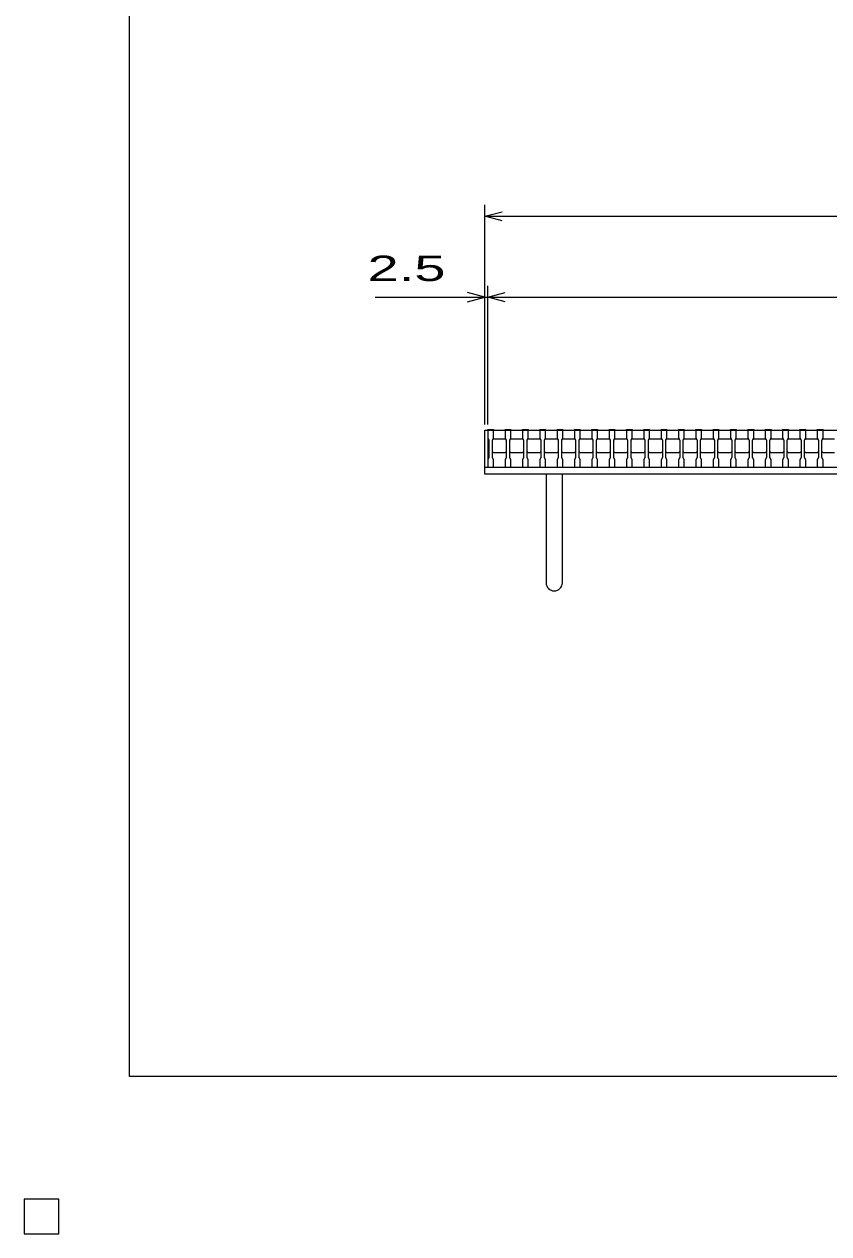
# Model space of a CAD drawing. Units: millimetres, scale not verified. Extents: x -1820 to 1731, y -1282 to 1054.
# Drawn here: x -1820 to -1124, y -1282 to -236 of the extents above; entities that cross this region are included whole.
import ezdxf
from ezdxf.enums import TextEntityAlignment as Align

# ---------------------------------------------------------------- set-up
doc = ezdxf.new("R2010")
doc.units = ezdxf.units.MM
doc.header["$LTSCALE"] = 10
for name, color, linetype, lineweight in [('0_2', 150, 'Continuous', 25), ('16', 3, 'Continuous', 25), ('19', 6, 'Continuous', 25), ('22', 4, 'Continuous', 25), ('24', 2, 'Continuous', 25)]:
    doc.layers.add(name, color=color, linetype=linetype, lineweight=lineweight)
doc.styles.add('ベクトル', font='')
doc.styles.get('ベクトル').set_extended_font_data('ベクトル')

msp = doc.modelspace()

# ---------------------------------------------------------------- linework, layer by layer
at = {"layer": '0_2'}
for p, q in [((-1729, -1146.5), (-1729, 1053.5)), ((1731, -1146.5), (-1729, -1146.5)), ((-1790, -1252.5), (-1820, -1252.5)), ((-1820, -1252.5), (-1820, -1282.5)), ((-1790, -1252.5), (-1820, -1252.5)), ((-1820, -1252.5), (-1820, -1282.5)), ((-1790, -1252.5), (-1820, -1252.5)), ((-1820, -1252.5), (-1820, -1282.5)), ((-1790, -1252.5), (-1820, -1252.5)), ((-1820, -1252.5), (-1820, -1282.5)), ((-1790, -1252.5), (-1820, -1252.5)), ((-1820, -1252.5), (-1820, -1282.5)), ((-1790, -1282.5), (-1790, -1252.5)), ((-1790, -1282.5), (-1790, -1252.5)), ((-1790, -1282.5), (-1790, -1252.5)), ((-1790, -1282.5), (-1790, -1252.5)), ((-1790, -1282.5), (-1790, -1252.5)), ((-1820, -1282.5), (-1790, -1282.5)), ((-1820, -1282.5), (-1790, -1282.5)), ((-1820, -1282.5), (-1790, -1282.5)), ((-1820, -1282.5), (-1790, -1282.5)), ((-1820, -1282.5), (-1790, -1282.5))]:
    msp.add_line(p, q, dxfattribs=at)
at = {"layer": '16'}
for p, q in [((-1419, -587.5), (-1419, -586.8)), ((-1419, -586.8), (-1414, -586.8)), ((-1419, -587.5), (-1419, -594)), ((-1414, -587.5), (-1419, -587.5)), ((-1419, -587.5), (-424, -587.5)), ((-1419, -587.5), (-1419, -619.5)), ((-1419, -594), (-1418, -596)), ((-1418, -596), (-1418, -611)), ((-1415, -596), (-1414, -594)), ((-1415, -596), (-1414, -595)), ((-1415, -611), (-1415, -596)), ((-1414, -586.8), (-1414, -587.5)), ((-1414, -594), (-1414, -587.5)), ((-1414, -595), (-1404, -595)), ((-1404, -587.5), (-1404, -586.8)), ((-1404, -586.8), (-1399, -586.8)), ((-1404, -587.5), (-1404, -594)), ((-1399, -587.5), (-1404, -587.5)), ((-1404, -594), (-1403, -596)), ((-1404, -595), (-1403, -596)), ((-1403, -596), (-1403, -611)), ((-1400, -596), (-1399, -594)), ((-1400, -596), (-1399, -595)), ((-1400, -611), (-1400, -596)), ((-1399, -586.8), (-1399, -587.5)), ((-1399, -594), (-1399, -587.5)), ((-1399, -595), (-1389, -595)), ((-1389, -587.5), (-1389, -586.8)), ((-1389, -586.8), (-1384, -586.8)), ((-1389, -587.5), (-1389, -594)), ((-1384, -587.5), (-1389, -587.5)), ((-1389, -594), (-1388, -596)), ((-1389, -595), (-1388, -596)), ((-1388, -596), (-1388, -611)), ((-1385, -596), (-1384, -594)), ((-1385, -596), (-1384, -595)), ((-1385, -611), (-1385, -596)), ((-1384, -586.8), (-1384, -587.5)), ((-1384, -594), (-1384, -587.5)), ((-1384, -595), (-1374, -595)), ((-1374, -587.5), (-1374, -586.8)), ((-1374, -586.8), (-1369, -586.8)), ((-1374, -587.5), (-1374, -594)), ((-1369, -587.5), (-1374, -587.5)), ((-1374, -594), (-1373, -596)), ((-1374, -595), (-1373, -596)), ((-1373, -596), (-1373, -611)), ((-1370, -596), (-1369, -594)), ((-1370, -596), (-1369, -595)), ((-1370, -611), (-1370, -596)), ((-1369, -586.8), (-1369, -587.5)), ((-1369, -594), (-1369, -587.5)), ((-1369, -595), (-1359, -595)), ((-1359, -587.5), (-1359, -586.8)), ((-1359, -586.8), (-1354, -586.8)), ((-1359, -587.5), (-1359, -594)), ((-1354, -587.5), (-1359, -587.5)), ((-1359, -594), (-1358, -596)), ((-1359, -595), (-1358, -596)), ((-1358, -596), (-1358, -611)), ((-1355, -596), (-1354, -594)), ((-1355, -596), (-1354, -595)), ((-1355, -611), (-1355, -596)), ((-1354, -586.8), (-1354, -587.5)), ((-1354, -594), (-1354, -587.5)), ((-1354, -595), (-1344, -595)), ((-1344, -587.5), (-1344, -586.8)), ((-1344, -586.8), (-1339, -586.8)), ((-1344, -587.5), (-1344, -594)), ((-1339, -587.5), (-1344, -587.5)), ((-1344, -594), (-1343, -596)), ((-1344, -595), (-1343, -596)), ((-1343, -596), (-1343, -611)), ((-1340, -596), (-1339, -594)), ((-1340, -596), (-1339, -595)), ((-1340, -611), (-1340, -596)), ((-1339, -586.8), (-1339, -587.5)), ((-1339, -594), (-1339, -587.5)), ((-1339, -595), (-1329, -595)), ((-1329, -587.5), (-1329, -586.8)), ((-1329, -586.8), (-1324, -586.8)), ((-1329, -587.5), (-1329, -594)), ((-1324, -587.5), (-1329, -587.5)), ((-1329, -594), (-1328, -596)), ((-1329, -595), (-1328, -596)), ((-1328, -596), (-1328, -611)), ((-1325, -596), (-1324, -594)), ((-1325, -596), (-1324, -595)), ((-1325, -611), (-1325, -596)), ((-1324, -586.8), (-1324, -587.5)), ((-1324, -594), (-1324, -587.5)), ((-1324, -595), (-1314, -595)), ((-1314, -587.5), (-1314, -586.8)), ((-1314, -586.8), (-1309, -586.8)), ((-1314, -587.5), (-1314, -594)), ((-1309, -587.5), (-1314, -587.5)), ((-1314, -594), (-1313, -596)), ((-1314, -595), (-1313, -596)), ((-1313, -596), (-1313, -611)), ((-1310, -596), (-1309, -594)), ((-1310, -596), (-1309, -595)), ((-1310, -611), (-1310, -596)), ((-1309, -586.8), (-1309, -587.5)), ((-1309, -594), (-1309, -587.5)), ((-1309, -595), (-1299, -595)), ((-1299, -587.5), (-1299, -586.8)), ((-1299, -586.8), (-1294, -586.8)), ((-1299, -587.5), (-1299, -594)), ((-1294, -587.5), (-1299, -587.5)), ((-1299, -594), (-1298, -596)), ((-1299, -595), (-1298, -596)), ((-1298, -596), (-1298, -611)), ((-1295, -596), (-1294, -594)), ((-1295, -596), (-1294, -595)), ((-1295, -611), (-1295, -596)), ((-1294, -586.8), (-1294, -587.5)), ((-1294, -594), (-1294, -587.5)), ((-1294, -595), (-1284, -595)), ((-1284, -587.5), (-1284, -586.8)), ((-1284, -586.8), (-1279, -586.8)), ((-1284, -587.5), (-1284, -594)), ((-1279, -587.5), (-1284, -587.5)), ((-1284, -594), (-1283, -596)), ((-1284, -595), (-1283, -596)), ((-1283, -596), (-1283, -611)), ((-1280, -596), (-1279, -594)), ((-1280, -596), (-1279, -595)), ((-1280, -611), (-1280, -596)), ((-1279, -586.8), (-1279, -587.5)), ((-1279, -594), (-1279, -587.5)), ((-1279, -595), (-1269, -595)), ((-1269, -587.5), (-1269, -586.8)), ((-1269, -586.8), (-1264, -586.8)), ((-1269, -587.5), (-1269, -594)), ((-1264, -587.5), (-1269, -587.5)), ((-1269, -594), (-1268, -596)), ((-1269, -595), (-1268, -596)), ((-1268, -596), (-1268, -611)), ((-1265, -596), (-1264, -594)), ((-1265, -596), (-1264, -595)), ((-1265, -611), (-1265, -596)), ((-1264, -586.8), (-1264, -587.5)), ((-1264, -594), (-1264, -587.5)), ((-1264, -595), (-1254, -595)), ((-1254, -587.5), (-1254, -586.8)), ((-1254, -586.8), (-1249, -586.8)), ((-1254, -587.5), (-1254, -594)), ((-1249, -587.5), (-1254, -587.5)), ((-1254, -594), (-1253, -596)), ((-1254, -595), (-1253, -596)), ((-1253, -596), (-1253, -611)), ((-1250, -596), (-1249, -594)), ((-1250, -596), (-1249, -595)), ((-1250, -611), (-1250, -596)), ((-1249, -586.8), (-1249, -587.5)), ((-1249, -594), (-1249, -587.5)), ((-1249, -595), (-1239, -595)), ((-1239, -587.5), (-1239, -586.8)), ((-1239, -586.8), (-1234, -586.8)), ((-1239, -587.5), (-1239, -594)), ((-1234, -587.5), (-1239, -587.5)), ((-1239, -594), (-1238, -596)), ((-1239, -595), (-1238, -596)), ((-1238, -596), (-1238, -611)), ((-1235, -596), (-1234, -594)), ((-1235, -596), (-1234, -595)), ((-1235, -611), (-1235, -596)), ((-1234, -586.8), (-1234, -587.5)), ((-1234, -594), (-1234, -587.5)), ((-1234, -595), (-1224, -595)), ((-1224, -587.5), (-1224, -586.8)), ((-1224, -586.8), (-1219, -586.8)), ((-1224, -587.5), (-1224, -594)), ((-1219, -587.5), (-1224, -587.5)), ((-1224, -594), (-1223, -596)), ((-1224, -595), (-1223, -596)), ((-1223, -596), (-1223, -611)), ((-1220, -596), (-1219, -594)), ((-1220, -596), (-1219, -595)), ((-1220, -611), (-1220, -596)), ((-1219, -586.8), (-1219, -587.5)), ((-1219, -594), (-1219, -587.5)), ((-1219, -595), (-1209, -595)), ((-1209, -587.5), (-1209, -586.8)), ((-1209, -586.8), (-1204, -586.8)), ((-1209, -587.5), (-1209, -594)), ((-1204, -587.5), (-1209, -587.5)), ((-1209, -594), (-1208, -596)), ((-1209, -595), (-1208, -596)), ((-1208, -596), (-1208, -611)), ((-1205, -596), (-1204, -594)), ((-1205, -596), (-1204, -595)), ((-1205, -611), (-1205, -596)), ((-1204, -586.8), (-1204, -587.5)), ((-1204, -594), (-1204, -587.5)), ((-1204, -595), (-1194, -595)), ((-1194, -587.5), (-1194, -586.8)), ((-1194, -586.8), (-1189, -586.8)), ((-1194, -587.5), (-1194, -594)), ((-1189, -587.5), (-1194, -587.5)), ((-1194, -594), (-1193, -596)), ((-1194, -595), (-1193, -596)), ((-1193, -596), (-1193, -611)), ((-1190, -596), (-1189, -594)), ((-1190, -596), (-1189, -595)), ((-1190, -611), (-1190, -596)), ((-1189, -586.8), (-1189, -587.5)), ((-1189, -594), (-1189, -587.5)), ((-1189, -595), (-1179, -595)), ((-1179, -587.5), (-1179, -586.8)), ((-1179, -586.8), (-1174, -586.8)), ((-1179, -587.5), (-1179, -594)), ((-1174, -587.5), (-1179, -587.5)), ((-1179, -594), (-1178, -596)), ((-1179, -595), (-1178, -596)), ((-1178, -596), (-1178, -611)), ((-1175, -596), (-1174, -594)), ((-1175, -596), (-1174, -595)), ((-1175, -611), (-1175, -596)), ((-1174, -586.8), (-1174, -587.5)), ((-1174, -594), (-1174, -587.5)), ((-1174, -595), (-1164, -595)), ((-1164, -587.5), (-1164, -586.8)), ((-1164, -586.8), (-1159, -586.8)), ((-1164, -587.5), (-1164, -594)), ((-1159, -587.5), (-1164, -587.5)), ((-1164, -594), (-1163, -596)), ((-1164, -595), (-1163, -596)), ((-1163, -596), (-1163, -611)), ((-1160, -596), (-1159, -594)), ((-1160, -596), (-1159, -595)), ((-1160, -611), (-1160, -596)), ((-1159, -586.8), (-1159, -587.5)), ((-1159, -594), (-1159, -587.5)), ((-1159, -595), (-1149, -595)), ((-1149, -587.5), (-1149, -586.8)), ((-1149, -586.8), (-1144, -586.8)), ((-1149, -587.5), (-1149, -594)), ((-1144, -587.5), (-1149, -587.5)), ((-1149, -594), (-1148, -596)), ((-1149, -595), (-1148, -596)), ((-1148, -596), (-1148, -611)), ((-1145, -596), (-1144, -594)), ((-1145, -596), (-1144, -595)), ((-1145, -611), (-1145, -596)), ((-1144, -586.8), (-1144, -587.5)), ((-1144, -594), (-1144, -587.5)), ((-1144, -595), (-1134, -595)), ((-1134, -587.5), (-1134, -586.8)), ((-1134, -586.8), (-1129, -586.8)), ((-1134, -587.5), (-1134, -594)), ((-1129, -587.5), (-1134, -587.5)), ((-1134, -594), (-1133, -596)), ((-1134, -595), (-1133, -596)), ((-1133, -596), (-1133, -611)), ((-1130, -596), (-1129, -594)), ((-1130, -596), (-1129, -595)), ((-1130, -611), (-1130, -596)), ((-1129, -586.8), (-1129, -587.5)), ((-1129, -594), (-1129, -587.5)), ((-1129, -595), (-1119, -595)), ((-1414, -607), (-1415, -606)), ((-1403, -606), (-1404, -607)), ((-1399, -607), (-1400, -606)), ((-1388, -606), (-1389, -607)), ((-1384, -607), (-1385, -606)), ((-1373, -606), (-1374, -607)), ((-1369, -607), (-1370, -606)), ((-1358, -606), (-1359, -607)), ((-1354, -607), (-1355, -606)), ((-1343, -606), (-1344, -607)), ((-1339, -607), (-1340, -606)), ((-1328, -606), (-1329, -607)), ((-1324, -607), (-1325, -606)), ((-1313, -606), (-1314, -607)), ((-1309, -607), (-1310, -606)), ((-1298, -606), (-1299, -607)), ((-1294, -607), (-1295, -606)), ((-1283, -606), (-1284, -607)), ((-1279, -607), (-1280, -606)), ((-1268, -606), (-1269, -607)), ((-1264, -607), (-1265, -606)), ((-1253, -606), (-1254, -607)), ((-1249, -607), (-1250, -606)), ((-1238, -606), (-1239, -607)), ((-1234, -607), (-1235, -606)), ((-1223, -606), (-1224, -607)), ((-1219, -607), (-1220, -606)), ((-1208, -606), (-1209, -607)), ((-1204, -607), (-1205, -606)), ((-1193, -606), (-1194, -607)), ((-1189, -607), (-1190, -606)), ((-1178, -606), (-1179, -607)), ((-1174, -607), (-1175, -606)), ((-1163, -606), (-1164, -607)), ((-1159, -607), (-1160, -606)), ((-1148, -606), (-1149, -607)), ((-1144, -607), (-1145, -606)), ((-1133, -606), (-1134, -607)), ((-1129, -607), (-1130, -606)), ((-1418, -611), (-1419, -613)), ((-1419, -613), (-1419, -619.5)), ((-1414, -613), (-1415, -611)), ((-1404, -607), (-1414, -607)), ((-1414, -619.5), (-1414, -613)), ((-1403, -611), (-1404, -613)), ((-1404, -613), (-1404, -619.5)), ((-1399, -613), (-1400, -611)), ((-1389, -607), (-1399, -607)), ((-1399, -619.5), (-1399, -613)), ((-1388, -611), (-1389, -613)), ((-1389, -613), (-1389, -619.5)), ((-1384, -613), (-1385, -611)), ((-1374, -607), (-1384, -607)), ((-1384, -619.5), (-1384, -613)), ((-1373, -611), (-1374, -613)), ((-1374, -613), (-1374, -619.5)), ((-1369, -613), (-1370, -611)), ((-1359, -607), (-1369, -607)), ((-1369, -619.5), (-1369, -613)), ((-1358, -611), (-1359, -613)), ((-1359, -613), (-1359, -619.5)), ((-1354, -613), (-1355, -611)), ((-1344, -607), (-1354, -607)), ((-1354, -619.5), (-1354, -613)), ((-1343, -611), (-1344, -613)), ((-1344, -613), (-1344, -619.5)), ((-1339, -613), (-1340, -611)), ((-1329, -607), (-1339, -607)), ((-1339, -619.5), (-1339, -613)), ((-1328, -611), (-1329, -613)), ((-1329, -613), (-1329, -619.5)), ((-1324, -613), (-1325, -611)), ((-1314, -607), (-1324, -607)), ((-1324, -619.5), (-1324, -613)), ((-1313, -611), (-1314, -613)), ((-1314, -613), (-1314, -619.5)), ((-1309, -613), (-1310, -611)), ((-1299, -607), (-1309, -607)), ((-1309, -619.5), (-1309, -613)), ((-1298, -611), (-1299, -613)), ((-1299, -613), (-1299, -619.5)), ((-1294, -613), (-1295, -611)), ((-1284, -607), (-1294, -607)), ((-1294, -619.5), (-1294, -613)), ((-1283, -611), (-1284, -613)), ((-1284, -613), (-1284, -619.5)), ((-1279, -613), (-1280, -611)), ((-1269, -607), (-1279, -607)), ((-1279, -619.5), (-1279, -613)), ((-1268, -611), (-1269, -613)), ((-1269, -613), (-1269, -619.5)), ((-1264, -613), (-1265, -611)), ((-1254, -607), (-1264, -607)), ((-1264, -619.5), (-1264, -613)), ((-1253, -611), (-1254, -613)), ((-1254, -613), (-1254, -619.5)), ((-1249, -613), (-1250, -611)), ((-1239, -607), (-1249, -607)), ((-1249, -619.5), (-1249, -613)), ((-1238, -611), (-1239, -613)), ((-1239, -613), (-1239, -619.5)), ((-1234, -613), (-1235, -611)), ((-1224, -607), (-1234, -607)), ((-1234, -619.5), (-1234, -613)), ((-1223, -611), (-1224, -613)), ((-1224, -613), (-1224, -619.5)), ((-1219, -613), (-1220, -611)), ((-1209, -607), (-1219, -607)), ((-1219, -619.5), (-1219, -613)), ((-1208, -611), (-1209, -613)), ((-1209, -613), (-1209, -619.5)), ((-1204, -613), (-1205, -611)), ((-1194, -607), (-1204, -607)), ((-1204, -619.5), (-1204, -613)), ((-1193, -611), (-1194, -613)), ((-1194, -613), (-1194, -619.5)), ((-1189, -613), (-1190, -611)), ((-1179, -607), (-1189, -607)), ((-1189, -619.5), (-1189, -613)), ((-1178, -611), (-1179, -613)), ((-1179, -613), (-1179, -619.5)), ((-1174, -613), (-1175, -611)), ((-1164, -607), (-1174, -607)), ((-1174, -619.5), (-1174, -613)), ((-1163, -611), (-1164, -613)), ((-1164, -613), (-1164, -619.5)), ((-1159, -613), (-1160, -611)), ((-1149, -607), (-1159, -607)), ((-1159, -619.5), (-1159, -613)), ((-1148, -611), (-1149, -613)), ((-1149, -613), (-1149, -619.5)), ((-1144, -613), (-1145, -611)), ((-1134, -607), (-1144, -607)), ((-1144, -619.5), (-1144, -613)), ((-1133, -611), (-1134, -613)), ((-1134, -613), (-1134, -619.5)), ((-1129, -613), (-1130, -611)), ((-1119, -607), (-1129, -607)), ((-1129, -619.5), (-1129, -613)), ((-1419, -619.5), (-1414, -619.5)), ((-1419, -619.5), (-424, -619.5)), ((-1404, -619.5), (-1399, -619.5)), ((-1389, -619.5), (-1384, -619.5)), ((-1374, -619.5), (-1369, -619.5)), ((-1359, -619.5), (-1354, -619.5)), ((-1344, -619.5), (-1339, -619.5)), ((-1329, -619.5), (-1324, -619.5)), ((-1314, -619.5), (-1309, -619.5)), ((-1299, -619.5), (-1294, -619.5)), ((-1284, -619.5), (-1279, -619.5)), ((-1269, -619.5), (-1264, -619.5)), ((-1254, -619.5), (-1249, -619.5)), ((-1239, -619.5), (-1234, -619.5)), ((-1224, -619.5), (-1219, -619.5)), ((-1209, -619.5), (-1204, -619.5)), ((-1194, -619.5), (-1189, -619.5)), ((-1179, -619.5), (-1174, -619.5)), ((-1164, -619.5), (-1159, -619.5)), ((-1149, -619.5), (-1144, -619.5)), ((-1134, -619.5), (-1129, -619.5)), ((-1790, -1252.5), (-1820, -1252.5)), ((-1820, -1252.5), (-1820, -1282.5)), ((-1790, -1252.5), (-1820, -1252.5)), ((-1820, -1252.5), (-1820, -1282.5)), ((-1790, -1252.5), (-1820, -1252.5)), ((-1820, -1252.5), (-1820, -1282.5)), ((-1790, -1252.5), (-1820, -1252.5)), ((-1820, -1252.5), (-1820, -1282.5)), ((-1790, -1252.5), (-1820, -1252.5)), ((-1820, -1252.5), (-1820, -1282.5)), ((-1790, -1282.5), (-1790, -1252.5)), ((-1790, -1282.5), (-1790, -1252.5)), ((-1790, -1282.5), (-1790, -1252.5)), ((-1790, -1282.5), (-1790, -1252.5)), ((-1790, -1282.5), (-1790, -1252.5)), ((-1820, -1282.5), (-1790, -1282.5)), ((-1820, -1282.5), (-1790, -1282.5)), ((-1820, -1282.5), (-1790, -1282.5)), ((-1820, -1282.5), (-1790, -1282.5)), ((-1820, -1282.5), (-1790, -1282.5))]:
    msp.add_line(p, q, dxfattribs=at)
at = {"layer": '19'}
for p, q in [((-1421.5, -587.5), (-1419, -587.5)), ((-1421.5, -619.5), (-1421.5, -587.5)), ((-1421.5, -619.5), (-421.5, -619.5)), ((-1421.5, -625.5), (-1421.5, -619.5)), ((-421.5, -625.5), (-1421.5, -625.5)), ((-1368.5, -625.5), (-1368.5, -719.5)), ((-1354.5, -719.5), (-1354.5, -625.5))]:
    msp.add_line(p, q, dxfattribs=at)
msp.add_arc((-1361.5, -719.5), 7, 180, 0, dxfattribs=at)
at = {"layer": '22'}
for p, q in [((-1421.5, -582.5), (-1421.5, -392.5)), ((-1421.5, -402.5), (-1406.5, -398.5)), ((-1406.5, -406.5), (-1421.5, -402.5)), ((-1421.5, -402.5), (-421.5, -402.5)), ((-1421.5, -472.5), (-1436.5, -468.5)), ((-1421.5, -582.5), (-1421.5, -462.5)), ((-1419, -582.5), (-1419, -462.5)), ((-1419, -472.5), (-1404, -468.5)), ((-1516.5, -472.5), (-1421.5, -472.5)), ((-1436.5, -476.5), (-1421.5, -472.5)), ((-1421.5, -472.5), (-1419, -472.5)), ((-1404, -476.5), (-1419, -472.5)), ((-1419, -472.5), (-424, -472.5))]:
    msp.add_line(p, q, dxfattribs=at)
at = {"layer": '22', "color": 2}
for p, q in [((-1790, -1252.5), (-1820, -1252.5)), ((-1820, -1252.5), (-1820, -1282.5)), ((-1790, -1252.5), (-1820, -1252.5)), ((-1820, -1252.5), (-1820, -1282.5)), ((-1790, -1252.5), (-1820, -1252.5)), ((-1820, -1252.5), (-1820, -1282.5)), ((-1790, -1282.5), (-1790, -1252.5)), ((-1790, -1282.5), (-1790, -1252.5)), ((-1790, -1282.5), (-1790, -1252.5)), ((-1820, -1282.5), (-1790, -1282.5)), ((-1820, -1282.5), (-1790, -1282.5)), ((-1820, -1282.5), (-1790, -1282.5))]:
    msp.add_line(p, q, dxfattribs=at)
at = {"layer": '24', "color": 4}
for p, q in [((-1790, -1252.5), (-1820, -1252.5)), ((-1820, -1252.5), (-1820, -1282.5)), ((-1790, -1252.5), (-1820, -1252.5)), ((-1820, -1252.5), (-1820, -1282.5)), ((-1790, -1252.5), (-1820, -1252.5)), ((-1820, -1252.5), (-1820, -1282.5)), ((-1790, -1282.5), (-1790, -1252.5)), ((-1790, -1282.5), (-1790, -1252.5)), ((-1790, -1282.5), (-1790, -1252.5)), ((-1820, -1282.5), (-1790, -1282.5)), ((-1820, -1282.5), (-1790, -1282.5)), ((-1820, -1282.5), (-1790, -1282.5))]:
    msp.add_line(p, q, dxfattribs=at)

# ---------------------------------------------------------------- texts
at = {"layer": '22', "color": 2, "style": 'ベクトル', "width": 1.65}
msp.add_text(' 2.5 ', height=21.99, dxfattribs=at).set_placement((-1536.5, -447.5), align=Align.MIDDLE_LEFT)

doc.saveas('drawing.dxf')
